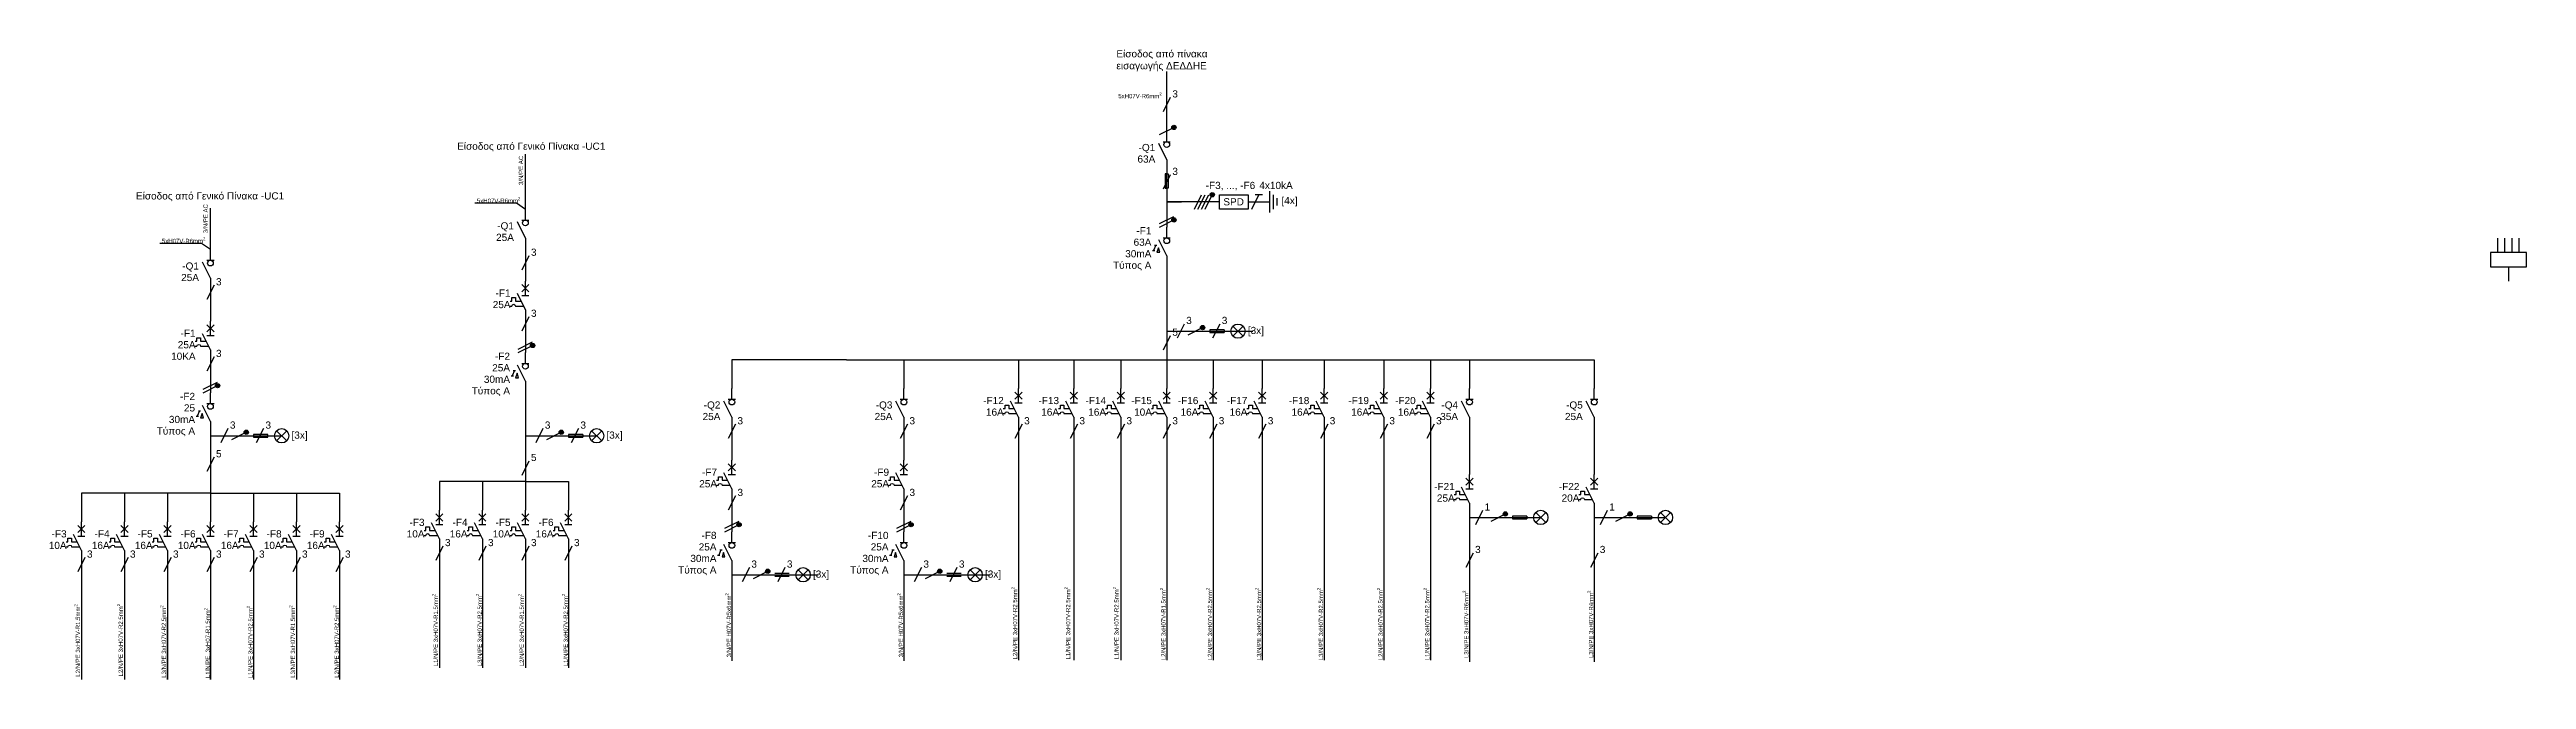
# Model space of a CAD drawing. Header units: millimetres. Extents: x 2722 to 3585, y 1486 to 1706.
import ezdxf
from ezdxf.enums import TextEntityAlignment as Align

# ---------------------------------------------------------------- set-up
doc = ezdxf.new("R2010")
doc.units = ezdxf.units.MM
doc.layers.get('0').update_dxf_attribs({"color": 250})
doc.styles.get("Standard").update_dxf_attribs({"font": 'arial.ttf'})

# ---------------------------------------------------------------- blocks, each defined once
blk = doc.blocks.new('Disconnectors')
at = {"linetype": 'Continuous'}
for p, q in [((0, -3.75), (0, 0)), ((-1.25, -3.75), (1.25, -3.75))]:
    blk.add_line(p, q, dxfattribs=at)
for q in [(-2.77, -4.4), (0, -15)]:
    blk.add_line((0, -10), q)
blk.add_circle((0, -4.75), 1, dxfattribs=at)
for tag, p in [('REF', (-4, -7.01)), ('IN', (-4, -11.02))]:
    blk.add_attdef(tag, text='', height=2.5, dxfattribs=at).set_placement(p, align=Align.RIGHT)
blk = doc.blocks.new('Protection')
at = {"linetype": 'Continuous'}
for p, q in [((0, -5), (0, 0)), ((-1.25, -5), (1.25, -5))]:
    blk.add_line(p, q, dxfattribs=at)
for p, q in [((0, -10), (-2.77, -4.4)), ((-1.25, -1.25), (1.25, -3.75)), ((-1.25, -3.75), (1.25, -1.25)), ((0, -10), (0, -15))]:
    blk.add_line(p, q)
blk.add_lwpolyline([(-5.32, -7.01), (-4.69, -7.01), (-4.69, -5.76), (-3.44, -5.76), (-3.44, -7.01), (-1.48, -7.01)])
blk.add_lwpolyline([(-5.32, -8.73), (-4.69, -8.73, -1), (-3.44, -8.73), (-0.63, -8.73)], format="xyb")
for tag, p in [('REF', (-5.17, -5.45)), ('IN', (-5.17, -9.47)), ('IC', (-5.17, -13.48))]:
    blk.add_attdef(tag, text='', height=2.5, dxfattribs=at).set_placement(p, align=Align.RIGHT)
blk = doc.blocks.new('RCD')
h = blk.add_hatch(color=256)
h.dxf.hatch_style = 1
edge = h.paths.add_edge_path()
edge.add_arc((2.5, 2.5), 0.75, 0, 360)
for p, q in [((-2.5, 1.25), (2.5, 3.75)), ((-2.5, 0), (2.5, 2.5)), ((0, -10), (-2.77, -4.4)), ((0, -10), (0, -15))]:
    blk.add_line(p, q)
at = {"linetype": 'Continuous'}
for p, q in [((0, -3.75), (0, 0)), ((-5, -8.12), (-4.2, -8.12)), ((-3.82, -6.25), (-4.6, -8.12)), ((-4.22, -6.25), (-3.42, -6.25)), ((-1.25, -3.75), (1.25, -3.75))]:
    blk.add_line(p, q, dxfattribs=at)
blk.add_lwpolyline([(-2.42, -8.75), (-2.92, -7.19), (-3.42, -8.75)], close=True, dxfattribs=at)
blk.add_circle((2.5, 2.5), 0.75)
blk.add_circle((0, -4.75), 1, dxfattribs=at)
for tag, p in [('REF', (-5.36, -2.5)), ('IND', (-5.36, -10.53)), ('IN', (-5.36, -6.51)), ('TYPE', (-5.36, -14.55))]:
    blk.add_attdef(tag, text='', height=2.5, dxfattribs=at).set_placement(p, align=Align.RIGHT)
blk = doc.blocks.new('MultiObjects')
at = {"linetype": 'Continuous'}
blk.add_line((1.25, 2.5), (-1.25, -2.5), dxfattribs=at)
blk.add_attdef('N', (1.95, 2.5), '', height=2.5, dxfattribs=at)
blk = doc.blocks.new('MultiLines')
h = blk.add_hatch(color=256)
h.dxf.hatch_style = 1
edge = h.paths.add_edge_path()
edge.add_arc((2.5, 1.25), 0.75, 0, 360)
blk.add_line((-2.5, -1.25), (2.5, 1.25))
blk.add_circle((2.5, 1.25), 0.75)
blk = doc.blocks.new('Lamp')
at = {"linetype": 'Continuous'}
for p, q in [((-1.77, 1.77), (1.77, -1.77)), ((1.77, 1.77), (-1.77, -1.77))]:
    blk.add_line(p, q, dxfattribs=at)
blk.add_circle((0, 0), 2.5, dxfattribs=at)
blk.add_attdef('REF', text='', height=2.5, dxfattribs=at).set_placement((-3.37, -1.06), align=Align.RIGHT)
blk.add_attdef('TEXT', (3.9, -1.06), '', height=2.5, dxfattribs=at)
blk = doc.blocks.new('*U9')
at = {"linetype": 'Continuous'}
for p, q in [((0, -5), (0, 0)), ((-1.25, -5), (1.25, -5))]:
    blk.add_line(p, q, dxfattribs=at)
for p, q in [((0, -10), (-2.77, -4.4)), ((-1.25, -1.25), (1.25, -3.75)), ((-1.25, -3.75), (1.25, -1.25)), ((0, -10), (0, -15))]:
    blk.add_line(p, q)
blk.add_lwpolyline([(-5.32, -7.01), (-4.69, -7.01), (-4.69, -5.76), (-3.44, -5.76), (-3.44, -7.01), (-1.48, -7.01)])
blk.add_lwpolyline([(-5.32, -8.73), (-4.69, -8.73, -1), (-3.44, -8.73), (-0.63, -8.73)], format="xyb")
for tag, p in [('REF', (-5.17, -5.45)), ('IN', (-5.17, -9.47)), ('IC', (-3.78, -8.67))]:
    blk.add_attdef(tag, text='', height=2.5, dxfattribs=at).set_placement(p, align=Align.RIGHT)
blk = doc.blocks.new('grammi_PE_H')
for p, q in [((0, 0), (2.5, 5)), ((3.75, 5), (1.25, 5))]:
    blk.add_line(p, q)
blk = doc.blocks.new('SPD')
h = blk.add_hatch(color=256)
h.dxf.hatch_style = 1
edge = h.paths.add_edge_path()
edge.add_arc((0, 2.5), 0.75, 0, 360)
for p, q in [((-6.25, -2.5), (-3.75, 2.5)), ((-5, -2.5), (-2.5, 2.5)), ((-3.75, -2.5), (-1.25, 2.5)), ((-2.5, -2.5), (0, 2.5)), ((2.5, 0), (0, 0)), ((12.5, 0), (15, 0)), ((15, 0), (20, 0)), ((20, 3.75), (20, -3.75)), ((21.25, 2.5), (21.25, -2.5)), ((22.5, 1.25), (22.5, -1.25))]:
    blk.add_line(p, q)
blk.add_lwpolyline([(2.5, 2.5), (12.5, 2.5), (12.5, -2.5), (2.5, -2.5)], close=True)
blk.add_circle((0, 2.5), 0.75)
at = {"color": 240, "true_color": 0xed1f24}
blk.add_blockref('grammi_PE_H', (13.75, -2.5), dxfattribs=at)
at = {"insert": (7.45, 1.28), "char_height": 2.5, "attachment_point": 2}
blk.add_mtext_dynamic_manual_height_columns('SPD', width=6.791, gutter_width=12.5, heights=[0], dxfattribs=at)
at = {"linetype": 'Continuous', "insert": (24.13, 1.72), "char_height": 2.5, "attachment_point": 1}
blk.add_mtext_dynamic_manual_height_columns('[4x]', width=7.6071, gutter_width=12.5, heights=[0], dxfattribs=at)
at = {"linetype": 'Continuous'}
for tag, p in [('REF', (-2.29, 4.5)), ('IN', (16.41, 4.5))]:
    blk.add_attdef(tag, p, '', height=2.5, dxfattribs=at)
blk = doc.blocks.new('DistrCenter')
at = {"linetype": 'Continuous'}
for p, q in [((-3.75, 5), (-3.75, 10)), ((-1.25, 5), (-1.25, 10)), ((1.25, 5), (1.25, 10)), ((3.75, 5), (3.75, 10)), ((-6.25, 5), (-6.25, 0)), ((6.25, 5), (-6.25, 5)), ((-6.25, 0), (6.25, 0)), ((0, 0), (0, -5)), ((6.25, 0), (6.25, 5))]:
    blk.add_line(p, q, dxfattribs=at)

msp = doc.modelspace()

# ---------------------------------------------------------------- linework, layer by layer
at = {"color": 0}
for p, q in [((3111.2, 1686.73), (3111.2, 1698.3)), ((3111.2, 1677.53), (3111.2, 1686.73)), ((2887.5, 1660.2), (2887.5, 1669.4)), ((2887.5, 1650.2), (2887.5, 1660.2)), ((2777.65, 1636.19), (2777.65, 1650.6)), ((2884.35, 1652.31), (2873.75, 1652.31)), ((2887.5, 1650.2), (2884.35, 1652.31)), ((3111.2, 1657.53), (3111.2, 1644)), ((2774.5, 1638.3), (2763.9, 1638.3)), ((2777.65, 1636.19), (2774.5, 1638.3)), ((2887.5, 1635.2), (2887.5, 1625.2)), ((2777.65, 1621.19), (2777.65, 1611.19)), ((2887.5, 1610.2), (2887.5, 1600.2)), ((3111.2, 1607.7), (3121.2, 1607.7)), ((3121.2, 1607.7), (3126.2, 1607.7)), ((3126.2, 1608.2), (3126.2, 1607.2)), ((3126.2, 1607.7), (3131.2, 1607.7)), ((3131.2, 1608.2), (3131.2, 1607.2)), ((3131.2, 1607.7), (3141.28, 1607.7)), ((2777.65, 1596.19), (2777.65, 1586.19)), ((2959.52, 1597.7), (2959.52, 1587.7)), ((3019.52, 1597.7), (3019.52, 1587.7)), ((3059.52, 1597.7), (3099.52, 1597.7)), ((3059.52, 1597.7), (3059.52, 1587.7)), ((3059.52, 1597.7), (3059.52, 1587.7)), ((3078.8, 1597.7), (3078.8, 1587.7)), ((3095.2, 1597.7), (3095.2, 1587.7)), ((3099.52, 1597.7), (3129.52, 1597.7)), ((3111.2, 1597.7), (3111.2, 1587.7)), ((3127.4, 1597.7), (3127.4, 1587.7)), ((3129.52, 1597.7), (3177.7, 1597.7)), ((3144.5, 1597.7), (3144.5, 1587.7)), ((3166.1, 1597.7), (3166.1, 1587.7)), ((3177.7, 1597.7), (3216.8, 1597.7)), ((3186.9, 1597.7), (3186.9, 1587.7)), ((3203.2, 1597.7), (3203.2, 1587.7)), ((3216.8, 1597.7), (3246.8, 1597.7)), ((3216.8, 1597.7), (3216.8, 1587.7)), ((3246.8, 1597.7), (3260.3, 1597.7)), ((3260.3, 1597.7), (3260.3, 1587.7)), ((2887.5, 1585.2), (2887.5, 1575.2)), ((2887.5, 1575.2), (2887.5, 1565.2)), ((2959.52, 1572.7), (2959.52, 1562.7)), ((3019.52, 1572.7), (3019.52, 1562.7)), ((3059.52, 1572.7), (3059.52, 1492.9)), ((3059.52, 1572.7), (3059.52, 1492.9)), ((3078.8, 1572.7), (3078.8, 1492.9)), ((3095.2, 1572.7), (3095.2, 1492.9)), ((3111.2, 1572.7), (3111.2, 1492.9)), ((3127.4, 1572.7), (3127.4, 1492.9)), ((3144.5, 1572.7), (3144.5, 1492.9)), ((3166.1, 1572.7), (3166.1, 1492.9)), ((3186.9, 1572.7), (3186.9, 1492.9)), ((3203.2, 1572.7), (3203.2, 1492.9)), ((3216.8, 1572.7), (3216.8, 1557.7)), ((3260.3, 1572.7), (3260.3, 1557.7)), ((2777.65, 1571.19), (2777.65, 1561.19)), ((2777.65, 1571.19), (2787.65, 1571.19)), ((2787.65, 1571.19), (2792.65, 1571.19)), ((2792.65, 1571.19), (2797.65, 1571.19)), ((2797.65, 1571.19), (2802.5, 1571.19)), ((2887.5, 1571.19), (2897.5, 1571.19)), ((2887.5, 1565.2), (2887.5, 1555.2)), ((2897.5, 1571.19), (2902.5, 1571.19)), ((2902.5, 1571.69), (2902.5, 1570.69)), ((2902.5, 1571.19), (2907.5, 1571.19)), ((2907.5, 1571.69), (2907.5, 1570.69)), ((2907.5, 1571.19), (2912.35, 1571.19)), ((2777.65, 1561.19), (2777.65, 1551.19)), ((2887.5, 1555.2), (2857.5, 1555.2)), ((2887.5, 1555.2), (2902.5, 1555.2)), ((3216.8, 1542.7), (3226.8, 1542.7)), ((3216.8, 1542.7), (3216.8, 1492.4)), ((3226.8, 1542.7), (3231.8, 1542.7)), ((3231.8, 1543.2), (3231.8, 1542.2)), ((3231.8, 1542.7), (3236.8, 1542.7)), ((3236.8, 1543.2), (3236.8, 1542.7)), ((3236.8, 1542.7), (3236.8, 1542.2)), ((3236.8, 1542.7), (3241.65, 1542.7)), ((3260.3, 1542.7), (3270.3, 1542.7)), ((3260.3, 1542.7), (3260.3, 1492.4)), ((3270.3, 1542.7), (3275.3, 1542.7)), ((3275.3, 1543.2), (3275.3, 1542.2)), ((3275.3, 1542.7), (3280.3, 1542.7)), ((3280.3, 1543.2), (3280.3, 1542.7)), ((3280.3, 1542.7), (3280.3, 1542.2)), ((3280.3, 1542.7), (3285.15, 1542.7)), ((2959.52, 1522.7), (2969.52, 1522.7)), ((2959.52, 1522.7), (2959.52, 1492.7)), ((2969.52, 1522.7), (2974.52, 1522.7)), ((2974.52, 1522.7), (2979.52, 1522.7)), ((2979.52, 1522.7), (2989.6, 1522.7)), ((3019.52, 1522.7), (3029.52, 1522.7)), ((3019.52, 1522.7), (3019.52, 1492.7)), ((3029.52, 1522.7), (3034.52, 1522.7)), ((3034.52, 1522.7), (3039.52, 1522.7)), ((3039.52, 1522.7), (3049.6, 1522.7))]:
    msp.add_line(p, q, dxfattribs=at)
for p, q in [((2873.75, 1652.31), (2869.85, 1652.31)), ((3127.08, 1652.8), (3111.2, 1652.8)), ((3111.2, 1652.8), (3116.38, 1652.8)), ((2763.9, 1638.3), (2760, 1638.3)), ((3111.2, 1629), (3111.2, 1607.7)), ((3111.2, 1607.7), (3111.2, 1597.7)), ((3131.2, 1608.2), (3126.2, 1608.2)), ((3126.2, 1607.2), (3131.2, 1607.2)), ((2969.52, 1597.7), (2959.52, 1597.7)), ((2979.52, 1597.7), (2969.52, 1597.7)), ((2989.52, 1597.7), (2979.52, 1597.7)), ((2999.52, 1597.7), (2989.52, 1597.7)), ((2999.52, 1597.7), (3009.52, 1597.7)), ((3009.52, 1597.7), (3019.52, 1597.7)), ((3019.52, 1597.7), (3029.52, 1597.7)), ((3029.52, 1597.7), (3039.52, 1597.7)), ((3039.52, 1597.7), (3049.52, 1597.7)), ((3049.52, 1597.7), (3059.52, 1597.7)), ((2797.65, 1571.69), (2792.65, 1571.69)), ((2792.65, 1571.69), (2792.65, 1571.19)), ((2792.65, 1571.19), (2792.65, 1570.69)), ((2792.65, 1570.69), (2797.65, 1570.69)), ((2797.65, 1571.19), (2797.65, 1571.69)), ((2797.65, 1570.69), (2797.65, 1571.19)), ((2907.5, 1571.69), (2902.5, 1571.69)), ((2902.5, 1570.69), (2907.5, 1570.69)), ((2857.5, 1555.2), (2857.5, 1545.2)), ((2872.5, 1555.2), (2872.5, 1545.2)), ((2887.5, 1555.2), (2887.5, 1545.2)), ((2902.5, 1555.2), (2902.5, 1545.2)), ((2747.65, 1551.19), (2732.65, 1551.19)), ((2732.65, 1551.19), (2732.65, 1546.19)), ((2762.65, 1551.19), (2747.65, 1551.19)), ((2747.65, 1551.19), (2747.65, 1541.19)), ((2777.65, 1551.19), (2762.65, 1551.19)), ((2762.65, 1551.19), (2762.65, 1541.19)), ((2777.65, 1551.19), (2792.65, 1551.19)), ((2777.65, 1551.19), (2777.65, 1541.19)), ((2792.65, 1551.19), (2807.65, 1551.19)), ((2792.65, 1551.19), (2792.65, 1541.19)), ((2807.65, 1551.19), (2822.65, 1551.19)), ((2807.65, 1551.19), (2807.65, 1541.19)), ((2822.65, 1551.19), (2822.65, 1541.19)), ((2959.52, 1547.7), (2959.52, 1537.7)), ((3019.52, 1547.7), (3019.52, 1537.7)), ((2732.65, 1546.19), (2732.65, 1541.19)), ((3236.8, 1543.2), (3231.8, 1543.2)), ((3231.8, 1542.2), (3236.8, 1542.2)), ((3280.3, 1543.2), (3275.3, 1543.2)), ((3275.3, 1542.2), (3280.3, 1542.2)), ((2857.5, 1530.2), (2857.5, 1490.2)), ((2872.5, 1530.2), (2872.5, 1490.2)), ((2887.5, 1530.2), (2887.5, 1490.2)), ((2902.5, 1530.2), (2902.5, 1490.2)), ((2732.65, 1526.19), (2732.65, 1486.19)), ((2747.65, 1526.19), (2747.65, 1486.19)), ((2762.65, 1526.19), (2762.65, 1486.19)), ((2777.65, 1526.19), (2777.65, 1486.19)), ((2792.65, 1526.19), (2792.65, 1486.19)), ((2807.65, 1526.19), (2807.65, 1486.19)), ((2822.65, 1526.19), (2822.65, 1486.19)), ((2979.52, 1523.2), (2974.52, 1523.2)), ((2974.52, 1522.2), (2979.52, 1522.2)), ((3039.52, 1523.2), (3034.52, 1523.2)), ((3034.52, 1522.2), (3039.52, 1522.2)), ((2762.65, 1486.19), (2762.65, 1507.9)), ((2777.65, 1486.19), (2777.65, 1497.7))]:
    msp.add_line(p, q)
at = {"color": 240, "true_color": 0xed1f24}
for p, q in [((2959.52, 1597.7), (2959.52, 1597.7)), ((2732.65, 1511.19), (2732.65, 1511.19))]:
    msp.add_line(p, q, dxfattribs=at)
msp.add_lwpolyline([(3111.2, 1662.53), (3110.7, 1662.53), (3110.7, 1657.53), (3111.2, 1657.53), (3111.2, 1662.53), (3111.7, 1662.53), (3111.7, 1657.53), (3111.2, 1657.53)])

# ---------------------------------------------------------------- block references
for name, p, values in [('MultiObjects', (3111.2, 1686.73), {'N': '3'}), ('Disconnectors', (3111.2, 1677.53), {'REF': '-Q1', 'IN': '63A'}), ('MultiObjects', (3111.2, 1659.7), {'N': '3'}), ('SPD', (3127.08, 1652.8), {'REF': '-F3, ..., -F6', 'IN': '4x10kA'}), ('Disconnectors', (2887.5, 1650.2), {'REF': '-Q1', 'IN': '25A'}), ('RCD', (3111.2, 1644), {'REF': '-F1', 'IN': '63A', 'IND': '30mA', 'TYPE': 'Τύπος Α'}), ('Disconnectors', (2777.65, 1636.19), {'REF': '-Q1', 'IN': '25A'}), ('MultiObjects', (2887.5, 1631.5), {'N': '3'}), ('MultiObjects', (2777.65, 1621.19), {'N': '3'}), ('Protection', (2887.5, 1625.2), {'REF': '-F1', 'IN': '25A'}), ('Protection', (2777.65, 1611.19), {'REF': '-F1', 'IN': '25A', 'IC': '10KA'}), ('MultiObjects', (2887.5, 1610.2), {'N': '3'}), ('MultiObjects', (3111.2, 1603.6), {'N': '5'}), ('MultiObjects', (3116.05, 1607.7), {'N': '3'}), ('MultiObjects', (3128.45, 1607.7), {'N': '3'}), ('MultiObjects', (2777.65, 1596.19), {'N': '3'}), ('RCD', (2887.5, 1600.2), {'REF': '-F2', 'IN': '25A', 'IND': '30mA', 'TYPE': 'Τύπος Α'}), ('RCD', (2777.65, 1586.19), {'REF': '-F2', 'IN': '25', 'IND': '30mA', 'TYPE': 'Τύπος Α'}), ('Disconnectors', (2959.52, 1587.7), {'REF': '-Q2', 'IN': '25A'}), ('Disconnectors', (3019.52, 1587.7), {'REF': '-Q3', 'IN': '25A'}), ('Protection', (3059.52, 1587.7), {'REF': '-F12', 'IN': '16A'}), ('Protection', (3059.52, 1587.7), {'REF': '-F12', 'IN': '16A'}), ('Protection', (3078.8, 1587.7), {'REF': '-F13', 'IN': '16A'}), ('Protection', (3095.2, 1587.7), {'REF': '-F14', 'IN': '16A'}), ('*U9', (3111.2, 1587.7), {'REF': '-F15', 'IN': '10A'}), ('Protection', (3127.4, 1587.7), {'REF': '-F16', 'IN': '16A'}), ('Protection', (3144.5, 1587.7), {'REF': '-F17', 'IN': '16A'}), ('Protection', (3166.1, 1587.7), {'REF': '-F18', 'IN': '16A'}), ('Protection', (3186.9, 1587.7), {'REF': '-F19', 'IN': '16A'}), ('Protection', (3203.2, 1587.7), {'REF': '-F20', 'IN': '16A'}), ('Disconnectors', (3216.8, 1587.7), {'REF': '-Q4', 'IN': '35A'}), ('Disconnectors', (3260.3, 1587.7), {'REF': '-Q5', 'IN': '25A'}), ('MultiObjects', (2782.5, 1571.19), {'N': '3'}), ('MultiObjects', (2794.9, 1571.19), {'N': '3'}), ('MultiObjects', (2892.35, 1571.19), {'N': '3'}), ('MultiObjects', (2904.75, 1571.19), {'N': '3'}), ('MultiObjects', (2959.52, 1572.7), {'N': '3'}), ('MultiObjects', (3019.52, 1572.7), {'N': '3'}), ('MultiObjects', (3059.52, 1572.7), {'N': '3'}), ('MultiObjects', (3059.52, 1572.7), {'N': '3'}), ('MultiObjects', (3078.8, 1572.7), {'N': '3'}), ('MultiObjects', (3095.2, 1572.7), {'N': '3'}), ('MultiObjects', (3111.2, 1572.7), {'N': '3'}), ('MultiObjects', (3127.4, 1572.7), {'N': '3'}), ('MultiObjects', (3144.5, 1572.7), {'N': '3'}), ('MultiObjects', (3166.1, 1572.7), {'N': '3'}), ('MultiObjects', (3186.9, 1572.7), {'N': '3'}), ('MultiObjects', (3203.2, 1572.7), {'N': '3'}), ('MultiObjects', (2777.65, 1561.19), {'N': '5'}), ('MultiObjects', (2887.5, 1559.9), {'N': '5'}), ('Protection', (2959.52, 1562.7), {'REF': '-F7', 'IN': '25A'}), ('Protection', (3019.52, 1562.7), {'REF': '-F9', 'IN': '25A'}), ('Protection', (3216.8, 1557.7), {'REF': '-F21', 'IN': '25A'}), ('Protection', (3260.3, 1557.7), {'REF': '-F22', 'IN': '20A'}), ('MultiObjects', (2959.52, 1547.7), {'N': '3'}), ('MultiObjects', (3019.52, 1547.7), {'N': '3'}), ('MultiObjects', (3220.1, 1542.6), {'N': '1'}), ('MultiObjects', (3263.6, 1542.6), {'N': '1'}), ('Protection', (2732.65, 1541.19), {'REF': '-F3', 'IN': '10A'}), ('Protection', (2747.65, 1541.19), {'REF': '-F4', 'IN': '16A'}), ('Protection', (2762.65, 1541.19), {'REF': '-F5', 'IN': '16A'}), ('Protection', (2777.65, 1541.19), {'REF': '-F6', 'IN': '10A'}), ('Protection', (2792.65, 1541.19), {'REF': '-F7', 'IN': '16A'}), ('Protection', (2807.65, 1541.19), {'REF': '-F8', 'IN': '10A'}), ('Protection', (2822.65, 1541.19), {'REF': '-F9', 'IN': '16A'}), ('Protection', (2857.5, 1545.2), {'REF': '-F3', 'IN': '10A'}), ('Protection', (2872.5, 1545.2), {'REF': '-F4', 'IN': '16A'}), ('Protection', (2887.5, 1545.2), {'REF': '-F5', 'IN': '10A'}), ('Protection', (2902.5, 1545.2), {'REF': '-F6', 'IN': '16A'}), ('RCD', (2959.52, 1537.7), {'REF': '-F8', 'IN': '25A', 'IND': '30mA', 'TYPE': 'Τύπος Α'}), ('RCD', (3019.52, 1537.7), {'REF': '-F10', 'IN': '25A', 'IND': '30mA', 'TYPE': 'Τύπος Α'}), ('MultiObjects', (2732.65, 1526.19), {'N': '3'}), ('MultiObjects', (2747.65, 1526.19), {'N': '3'}), ('MultiObjects', (2762.65, 1526.19), {'N': '3'}), ('MultiObjects', (2777.65, 1526.19), {'N': '3'}), ('MultiObjects', (2792.65, 1526.19), {'N': '3'}), ('MultiObjects', (2807.65, 1526.19), {'N': '3'}), ('MultiObjects', (2822.65, 1526.19), {'N': '3'}), ('MultiObjects', (2857.5, 1530.2), {'N': '3'}), ('MultiObjects', (2872.5, 1530.2), {'N': '3'}), ('MultiObjects', (2887.5, 1530.2), {'N': '3'}), ('MultiObjects', (2902.5, 1530.2), {'N': '3'}), ('MultiObjects', (3216.8, 1527.8), {'N': '3'}), ('MultiObjects', (3260.3, 1527.8), {'N': '3'}), ('MultiObjects', (2964.37, 1522.7), {'N': '3'}), ('MultiObjects', (2976.77, 1522.7), {'N': '3'}), ('MultiObjects', (3024.37, 1522.7), {'N': '3'}), ('MultiObjects', (3036.77, 1522.7), {'N': '3'})]:
    msp.add_blockref(name, p, dxfattribs=at).add_auto_attribs(values)
for name, p in [('MultiLines', (3111.2, 1677.53)), ('DistrCenter', (3579.2, 1630.2)), ('MultiLines', (3121.2, 1607.7)), ('Lamp', (3136.05, 1607.7)), ('MultiLines', (2787.65, 1571.19)), ('Lamp', (2802.5, 1571.19)), ('MultiLines', (2897.5, 1571.19)), ('Lamp', (2912.35, 1571.19)), ('MultiLines', (3226.8, 1542.7)), ('Lamp', (3241.65, 1542.7)), ('MultiLines', (3270.3, 1542.7)), ('Lamp', (3285.15, 1542.7)), ('MultiLines', (2969.52, 1522.7)), ('Lamp', (2984.37, 1522.7)), ('MultiLines', (3029.52, 1522.7)), ('Lamp', (3044.37, 1522.7))]:
    msp.add_blockref(name, p, dxfattribs=at)

# ---------------------------------------------------------------- texts
at = {"color": 0, "char_height": 2.5, "attachment_point": 1}
for s, width, insert in [('Είσοδος από πίνακα εισαγωγής ΔΕΔΔΗΕ', 33.1, (3093.64, 1705.72)), ('Είσοδος από Γενικό Πίνακα -UC1', 62.2, (2863.7, 1673.48)), ('Είσοδος από Γενικό Πίνακα -UC1', 62.2, (2751.68, 1656.14)), ('[3x]', 5.9, (3139.48, 1609.2)), ('[3x]', 5.9, (2805.93, 1572.69)), ('[3x]', 5.9, (2915.78, 1572.69)), ('[3x]', 5.9, (2987.8, 1524.2)), ('[3x]', 5.9, (3047.8, 1524.2))]:
    msp.add_mtext_dynamic_manual_height_columns(s, width=width, gutter_width=12.5, heights=[0], dxfattribs=dict(at, insert=insert))
at = {"char_height": 1.5, "attachment_point": 1}
for insert in [(3094.31, 1690.97), (2870.61, 1654.44), (2760.75, 1640.43)]:
    msp.add_mtext_dynamic_manual_height_columns('\\A1;5xH07V-R6mm{\\H0.7x;\\S2^ ;}', width=9.4, gutter_width=12.5, heights=[0], dxfattribs=dict(at, insert=insert))
at = {"color": 0, "char_height": 1.5, "attachment_point": 1, "rotation": 90}
for s, width, heights, insert in [('3/N/PE AC', 25, [0], (2885.21, 1658.72)), ('3/N/PE AC', 25, [0], (2775.2, 1641.88)), ('\\A1;L2/N/PE 3xH07V-R1.5mm{\\H0.7x;\\S2^ ;}', 48.5849, [10.94], (2730.16, 1487.17)), ('\\A1;L2/N/PE 3xH07V-R2.5mm{\\H0.7x;\\S2^ ;}', 26.1, [0], (2745.09, 1487.27)), ('\\A1;L3/N/PE 3xH07V-R1.5mm{\\H0.7x;\\S2^ ;}', 49.9163, [0], (2805.14, 1486.78)), ('\\A1;L2/N/PE 3xH07V-R2.5mm{\\H0.7x;\\S2^ ;}', 47.5, [0], (2820.46, 1486.8)), ('\\A1;L1/N/PE 3xH07V-R1.5mm{\\H0.7x;\\S2^ ;}', 49.9163, [0], (2854.99, 1490.79)), ('\\A1;L3/N/PE 3xH07V-R2.5mm{\\H0.7x;\\S2^ ;}', 47.5, [0], (2870.31, 1490.81)), ('\\A1;L2/N/PE 3xH07V-R1.5mm{\\H0.7x;\\S2^ ;}', 49.9163, [0], (2884.99, 1490.79)), ('\\A1;L1/N/PE 3xH07V-R2.5mm{\\H0.7x;\\S2^ ;}', 47.5, [0], (2900.31, 1490.81)), ('\\A1;3/N/PE H07V-R5x6mm{\\H0.7x;\\S2^ ;}', 40.1, [0], (2957.24, 1493.93)), ('\\A1;3/N/PE H07V-R5x6mm{\\H0.7x;\\S2^ ;}', 40.1, [0], (3017.24, 1493.93)), ('\\A1;L2/N/PE 3xH07V-R2.5mm{\\H0.7x;\\S2^ ;}', 49.9163, [0], (3057.02, 1493.19)), ('\\A1;L1/N/PE 3xH07V-R2.5mm{\\H0.7x;\\S2^ ;}', 47.5, [0], (3075.54, 1493.19)), ('\\A1;L1/N/PE 3xH07V-R2.5mm{\\H0.7x;\\S2^ ;}', 47.5, [0], (3092.45, 1493.19)), ('\\A1;L2/N/PE 3xH07V-R1.5mm{\\H0.7x;\\S2^ ;}', 49.9163, [0], (3108.82, 1492.9)), ('\\A1;L2/N/PE 3xH07V-R2.5mm{\\H0.7x;\\S2^ ;}', 49.9163, [0], (3125.02, 1492.9)), ('\\A1;L3/N/PE 3xH07V-R2.5mm{\\H0.7x;\\S2^ ;}', 49.9163, [0], (3142.12, 1492.9)), ('\\A1;L3/N/PE 3xH07V-R2.5mm{\\H0.7x;\\S2^ ;}', 49.9163, [0], (3163.72, 1492.9)), ('\\A1;L2/N/PE 3xH07V-R2.5mm{\\H0.7x;\\S2^ ;}', 49.9163, [0], (3184.52, 1492.9)), ('\\A1;L1/N/PE 3xH07V-R2.5mm{\\H0.7x;\\S2^ ;}', 49.9163, [0], (3200.82, 1492.9)), ('\\A1;L3/N/PE 3xH07V-R6mm{\\H0.7x;\\S2^ ;}', 49.9163, [0], (3214.43, 1493.69)), ('\\A1;L3/N/PE 3xH07V-R4mm{\\H0.7x;\\S2^ ;}', 49.9163, [0], (3257.93, 1493.69)), ('\\A1;L1/N/PE 3xH07V-R2.5mm{\\H0.7x;\\S2^ ;}', 25.4, [0], (2790.33, 1486.6))]:
    msp.add_mtext_dynamic_manual_height_columns(s, width=width, gutter_width=12.5, heights=heights, dxfattribs=dict(at, insert=insert))
at = {"char_height": 1.5, "attachment_point": 1, "rotation": 90}
for s, width, insert in [('\\A1;L3/N/PE 3xH07V-R2.5mm{\\H0.7x;\\S2^ ;}', 27.494, (2760.14, 1486.78)), ('\\A1;L1/N/PE  3xH07-R1.5mm{\\H0.7x;\\S2^ ;}', 40.5, (2775.48, 1486.68))]:
    msp.add_mtext_dynamic_manual_height_columns(s, width=width, gutter_width=12.5, heights=[0], dxfattribs=dict(at, insert=insert))

doc.saveas('drawing.dxf')
